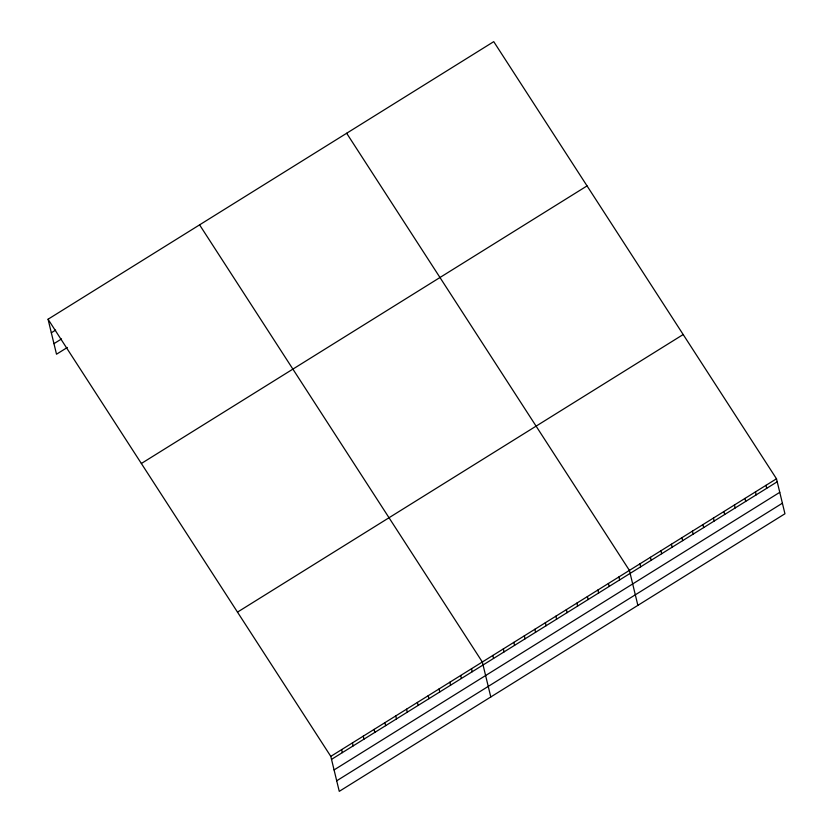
<?xml version="1.0" encoding="UTF-8"?>
<svg xmlns="http://www.w3.org/2000/svg" width="833" height="833" viewBox="0 0 833 833"><rect width="100%" height="100%" fill="white"/><g stroke="black" fill="none" stroke-linecap="round" stroke-linejoin="round"><path stroke-width="1.25" d="M48.054 319.237L493.74 41.65L776.491 478.788L784.946 513.763L339.26 791.35L330.795 756.374L48.054 319.237L56.509 354.212L67.338 347.476M51.334 332.784L55.655 330.087M53.958 343.654L61.538 338.937M141.36 463.492L587.046 185.905M237.488 612.12L683.185 334.533M330.795 756.374L776.491 478.788M331.524 759.363L777.21 481.776M334.075 769.921L779.761 492.334M336.699 780.792L782.395 503.205M346.663 133.249L629.404 570.386L637.87 605.362M199.587 224.858L482.328 661.996L490.793 696.971M765.985 485.327L766.704 488.315M755.479 491.876L756.197 494.864M744.973 498.415L745.691 501.404M734.467 504.954L735.185 507.943M723.96 511.504L724.679 514.492M713.454 518.043L714.173 521.031M702.948 524.592L703.666 527.581M692.442 531.131L693.16 534.12M681.935 537.67L682.664 540.659M671.429 544.22L672.158 547.208M660.923 550.759L661.652 553.747M650.417 557.308L651.146 560.297M639.911 563.847L640.639 566.836M618.898 576.936L619.627 579.924M608.402 583.475L609.121 586.463M597.896 590.014L598.615 593.013M587.39 596.563L588.108 599.552M576.884 603.102L577.602 606.091M566.378 609.652L567.096 612.64M555.871 616.191L556.59 619.179M545.365 622.73L546.084 625.729M534.859 629.279L535.577 632.268M524.353 635.818L525.071 638.807M513.846 642.368L514.575 645.356M503.34 648.907L504.069 651.895M492.834 655.446L493.563 658.434M471.509 668.732L472.228 671.721M460.68 675.48L461.409 678.468M449.862 682.217L450.58 685.205M439.033 688.964L439.762 691.952M428.214 695.701L428.933 698.689M417.385 702.438L418.114 705.426M406.566 709.185L407.285 712.173M395.737 715.922L396.466 718.91M384.919 722.669L385.637 725.658M374.09 729.406L374.819 732.394M363.271 736.153L363.99 739.142M352.442 742.89L353.171 745.879M341.624 749.627L342.342 752.626"/></g></svg>
